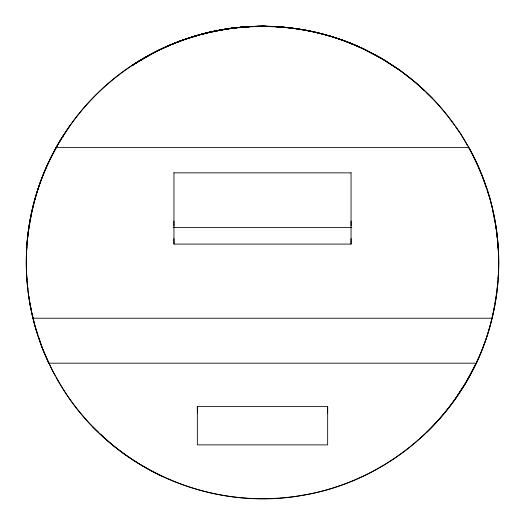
<?xml version="1.0" encoding="UTF-8"?>
<svg xmlns="http://www.w3.org/2000/svg" width="525" height="525" viewBox="0 0 525 525"><rect width="100%" height="100%" fill="white"/><g stroke="black" fill="none" stroke-linecap="round" stroke-linejoin="round"><path stroke-width="0.79" d="M351.054 238.593L351.054 244.099L173.952 244.099L173.952 238.593M173.952 226.012L173.952 221.032M197.348 412.991L197.348 406.613L327.659 406.613L327.659 444.878L197.348 444.878L197.348 406.613M327.659 412.991L327.659 406.613M351.054 226.012L351.054 221.032M498.514 252.643A485.743 336.761 0 0 1 492.115 318.229L32.911 318.229L29.551 301.875A488.808 338.887 0 0 1 26.467 252.643C29.295 169.431 79.629 89.854 154.33 52.474L155.925 51.66M26.453 252.643C28.737 192.8 54.981 134.466 98.07 92.873A236.263 236.263 0 0 1 362.06 48.247C398.842 65.435 431.347 92.052 454.571 125.429M27.005 246.921L26.427 253.306L26.512 259.79M27.293 243.725L27.582 240.535M27.792 238.14L28.081 234.944M28.225 233.349L30.135 221.34M496.775 291.67L494.872 303.673M496.919 290.076L497.208 286.88M497.424 284.484L497.713 281.288M497.93 278.893L498.579 271.714L498.488 264.423M30.443 219.739L31.218 215.736M31.533 214.128C37.183 185.817 48.464 158.648 64.037 134.347M493.474 310.892C475.742 404.283 395.489 480.519 301.868 495.462C205.754 512.735 102.021 463.555 56.155 377.042M493.782 309.284L494.557 305.281M69.943 125.626L58.426 143.482L48.254 162.947A236.263 236.263 0 0 0 455.057 399.4L466.279 382.049L476.234 363.182A458.647 314.344 0 0 0 492.05 318.222M426.937 432.147C447.51 411.922 464.415 388.146 476.752 362.073A236.263 236.263 0 0 0 399.381 69.943L381.531 58.433L362.066 48.261L348.488 42.459M455.057 399.394L466.279 382.049L476.234 363.182L48.772 363.182M210.046 32.156L197.643 35.333L185.286 39.231A236.053 236.053 0 0 0 131.959 65.605L133.494 64.588M131.972 65.586L143.122 58.636M132.484 65.244L136.749 62.508M133.035 64.89L135.273 63.44M134.945 63.65L148.385 55.643M136.356 62.751L155.426 51.916M137.557 62.003L138.403 61.478M139.282 60.933L140.201 60.375M141.153 59.804L149.999 54.764M144.145 58.045L146.232 56.851M148.358 55.663L151.075 54.18M149.966 54.777L153.792 52.756M151.042 54.2L152.158 53.609M152.663 53.34L160.309 49.501M153.746 52.776L159.817 49.737M156.516 51.365L157.618 50.813M157.014 51.115C170.881 44.205 185.43 38.712 200.353 34.578A237.195 237.195 0 0 1 209.843 32.202L229.071 28.632A235.167 235.167 0 0 1 238.783 27.444C255.006 25.85 271.386 25.909 287.602 27.595A236.519 236.519 0 0 1 297.301 28.829A235.646 235.646 0 0 1 306.948 30.47A234.235 234.235 0 0 1 316.509 32.511A237.051 237.051 0 0 1 335.35 37.767L336.512 38.148M158.714 50.275C189.945 34.991 224.575 26.716 259.337 26.276M160.919 49.206L162.028 48.687M161.418 48.976L163.629 47.939A234.163 234.163 0 0 1 172.594 44.028A235.561 235.561 0 0 1 181.716 40.497A236.388 236.388 0 0 1 190.975 37.347A236.959 236.959 0 0 1 200.353 34.578L209.843 32.202A236.755 236.755 0 0 1 219.424 30.214A236.125 236.125 0 0 1 229.071 28.632L238.783 27.444A234.99 234.99 0 0 1 248.528 26.663M154.33 52.474C218.203 19.432 296.901 17.804 362.066 48.261M163.137 48.169C224.713 19.202 298.784 19.084 360.524 47.552M185.286 39.231L200.478 34.545M213.531 31.388L224.621 29.315A50.197 10.198 -7.4 0 0 220.756 29.905A49.98 9.896 -7.5 0 0 217.035 30.608M228.454 28.724L234.432 27.93M234.393 27.937L236.545 27.687L232.319 28.192A49.77 10.507 -7.3 0 0 228.487 28.783A50.138 10.323 -7.4 0 0 224.68 29.374A50.21 10.073 -7.4 0 0 220.92 30.01A49.987 9.772 -7.5 0 0 217.238 30.699M238.665 27.464L236.46 27.694L249.263 26.624L264.154 26.263M238.534 27.477L240.778 27.254M245.018 26.906L240.607 27.274L253.089 26.44L265.591 26.276L261.424 26.257M246.842 26.775C263.675 25.666 280.613 26.414 297.301 28.829M247.144 26.755L253.516 26.427M257.768 26.302L266.28 26.283M56.168 147.433L468.838 147.433L478.085 165.861L487.18 189.473A469.626 325.585 0 0 1 495.442 223.145L497.47 237.871L498.547 252.643L496.578 230.495L492.798 211.221M173.952 172.856L351.054 172.856M173.184 227.581L351.822 227.581M297.078 28.796L306.948 30.47M306.744 30.43L316.509 32.511M316.332 32.471L330.54 36.264L341.138 39.729M335.35 37.767L337.673 38.535M337.549 38.489L338.828 38.922M338.71 38.883L339.983 39.322M341.02 39.683L342.293 40.136M339.865 39.283L345.161 41.186M342.175 40.097L343.442 40.55M343.33 40.51L344.59 40.976M345.056 41.147L345.732 41.403M345.627 41.363L346.303 41.619M346.205 41.58L346.881 41.836M344.479 40.937L349.059 42.683M346.776 41.797L347.445 42.053M347.347 42.02L349.158 42.722M353.633 44.546L357.788 46.325M357.722 46.298L363.136 48.759M358.746 46.751L359.658 47.158M360.478 47.526L361.344 47.926M361.298 47.906L364.494 49.403M362.808 48.608L380.776 57.993L399.164 69.799L382.876 59.22L365.728 50M363.418 48.891L365.761 50.019M364.934 49.612L365.531 49.901M162.94 476.759C140.221 465.741 118.683 451.887 100.57 434.188M399.387 69.95L416.135 83.029L424.436 90.832M426.805 93.063L432.141 98.077M92.866 426.943L98.201 431.957M455.51 126.722L460.655 133.855L467.211 145.156M468.031 146.567L472.533 154.337L482.442 176.243L486.55 188.541M55.335 375.624L52.467 370.683L42.564 348.777L38.456 336.479M487.062 190.076L490.14 199.297L491.912 207.244M37.944 334.943L34.867 325.723L32.563 315.387M32.911 318.229L30.279 305.977L28.895 296.212M29.551 301.875L31.677 311.417M495.456 223.145L496.204 229.615M496.394 231.23L496.676 233.658M496.958 236.086L497.142 237.707M497.424 240.128L497.805 243.364M497.989 244.985L498.323 251.462M27.011 280.035L26.683 273.558M27.202 281.649L27.576 284.885M27.858 287.313L28.048 288.934M28.33 291.362L28.613 293.783M351.054 172.686L351.054 244.099M173.952 172.686L173.952 244.099M353.141 44.448A19.031 1.063 22 0 1 357 46.095M349.007 42.82A19.359 1.411 21.6 0 1 353.069 44.474M248.627 26.657A236.125 236.125 0 0 1 258.398 26.283M258.307 26.289A236.723 236.723 0 0 1 268.085 26.322A237.149 237.149 0 0 1 277.856 26.755A237.011 237.011 0 0 1 287.602 27.595M349.171 42.683A18.913 1.634 21.5 0 1 351.494 43.614A19.451 1.503 21.6 0 1 353.791 44.559M362.368 48.353A17.483 0.348 23.6 0 1 363.759 49.009M224.457 29.144A49.941 10.671 -7.3 0 1 232.299 27.996M216.799 30.529A50.518 9.01 -7.8 0 0 213.137 31.283A51.332 8.433 -8.2 0 0 209.534 32.071A51.877 7.79 -8.6 0 0 206.069 32.885M202.755 33.718A52.093 7.094 -9 0 1 205.997 32.898M204.264 33.764A52.08 6.746 -9.3 0 1 207.408 32.99A51.87 7.422 -8.8 0 1 210.63 32.235M210.564 32.242A51.332 8.065 -8.3 0 1 213.983 31.5M213.931 31.5A50.518 8.656 -8 0 1 217.475 30.778M48.733 363.188A458.647 314.344 0 0 1 32.957 318.222"/></g></svg>
